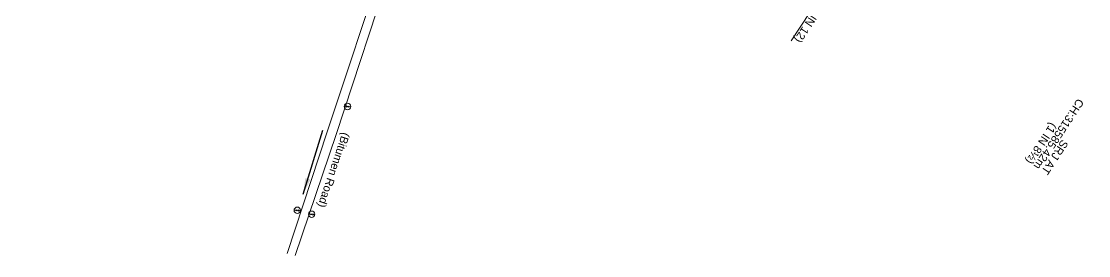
# Model space of a CAD drawing. Header units: metres. Extents: x 628572 to 650094, y 3375792 to 3391117.
# Drawn here: x 631822.4 to 632155.8, y 3388829.5 to 3388902.6 of the extents above; entities that cross this region are included whole.
import ezdxf

# ---------------------------------------------------------------- set-up
doc = ezdxf.new("R2010")
doc.units = ezdxf.units.M
doc.header["$MEASUREMENT"] = 0
for name, color, linetype, lineweight in [('Electric Pole', 251, 'Continuous', 0), ("SIRHIND STN SRJ's", 251, 'Continuous', 0), ('Subroad Edge', 34, 'Continuous', 0), ('Text', 251, 'Continuous', 0)]:
    doc.layers.add(name, color=color, linetype=linetype, lineweight=lineweight)
doc.styles.get("Standard").update_dxf_attribs({"font": 'arial.ttf'})
doc.styles.add('Style-Arial', font='arial.ttf')
doc.styles.add('Text', font='arial.ttf', dxfattribs={"height": 2})
doc.dimstyles.new('ISO-25', dxfattribs={"dimtxt": 2.5, "dimasz": 2.5, "dimexe": 1.25, "dimexo": 0.625, "dimtad": 1, "dimtxsty": 'Standard', "dimcen": 2.5, "dimadec": 0, "dimazin": 0, "dimtfac": 1, "dimtmove": 0, "dimatfit": 3, "dimfxl": 1, "dimarcsym": 0})

# ---------------------------------------------------------------- blocks, each defined once
blk = doc.blocks.new('EP')
blk.add_hatch(color=8).paths.add_polyline_path([(0.31, -0.24), (0.31, 0), (-0.31, -0.19), (-0.31, 0.07), (-0.93, -0.01), (-0.21, 0.16), (-0.21, -0.05), (0.43, 0.15), (0.41, -0.1), (0.94, -0.01)])
at = {"color": 8}
for p, q in [((-0.93, -0.01), (-0.21, 0.16)), ((-0.31, 0.07), (-0.93, -0.01)), ((-0.31, -0.19), (-0.31, 0.07)), ((0.31, 0), (-0.31, -0.19)), ((-0.21, 0.16), (-0.21, -0.05)), ((-0.21, -0.05), (0.43, 0.15)), ((0.31, -0.24), (0.31, 0)), ((0.43, 0.15), (0.41, -0.1)), ((0.94, -0.01), (0.31, -0.24)), ((0.41, -0.1), (0.94, -0.01))]:
    blk.add_line(p, q, dxfattribs=at)
blk.add_circle((0, 0), 1, dxfattribs=at)

msp = doc.modelspace()

# ---------------------------------------------------------------- linework, layer by layer
at = {"layer": "SIRHIND STN SRJ's", "lineweight": 13, "flags": 128}
msp.add_lwpolyline([(632097.6107, 3388949.324), (632086.8112, 3388932.9414), (632062.8314, 3388896.5645)], dxfattribs=at)
at = {"layer": 'Subroad Edge', "flags": 128}
for points in [[(631905.433, 3388830.109), (631917.872, 3388868.172), (631935.947, 3388922.386), (631949.383, 3388964.42), (631963.79, 3389005.133), (631973.836, 3389032.801), (631975.136, 3389037.845), (631944.815, 3389059.609), (631903.578, 3389085.867), (631866.869, 3389105.642), (631822.401, 3389131.356)], [(632200.8057, 3388886.849), (632145.475, 3388922.517), (632108.83, 3388944.404), (632095.657, 3388952.283), (632092.644, 3388953.716), (632061.415, 3388972.367), (632058.893, 3388973.849), (632041.177, 3388985.143), (631996.815, 3389017.129), (631976.823, 3389030.651), (631966.131, 3389004.391), (631952.526, 3388963.507), (631938.559, 3388921.534), (631920.686, 3388867.332), (631907.936, 3388829.491)]]:
    msp.add_lwpolyline(points, dxfattribs=at)

# ---------------------------------------------------------------- block references
at = {"layer": 'Electric Pole'}
for p in [(631924.274, 3388876.057), (631908.588, 3388843.656), (631913.085, 3388842.415)]:
    msp.add_blockref('EP', p, dxfattribs=at)

# ---------------------------------------------------------------- texts
at = {"layer": "SIRHIND STN SRJ's", "lineweight": 13, "char_height": 2.5, "width": 55.528218, "attachment_point": 6, "rotation": 236.762981, "style": 'Style-Arial'}
for s, insert, line_spacing_factor in [('\\A1;SRJ AT {\\A0;CH:315675.00m (1 IN 12) }', (632064.4264, 3388896.5157), 0.648), ('\\A1;SRJ AT \\P{\\A0;CH:315585.42m\\P(1 IN 8½) }', (632139.1568, 3388856.9964), 0.7)]:
    msp.add_mtext(s, dxfattribs=dict(at, insert=insert, line_spacing_factor=line_spacing_factor))
at = {"layer": 'Subroad Edge', "style": 'Text'}
msp.add_text('(Bitumen Road)', height=2.5, rotation=251.37947, dxfattribs=at).set_placement((631922.7175, 3388868.1733))

# ---------------------------------------------------------------- leaders
at = {"layer": 'Text'}
msp.add_leader([(631910.422, 3388848.6814), (631916.542, 3388868.6577)], dimstyle='ISO-25', override={"dimasz": 5, "dimtad": 0}, dxfattribs=at)

doc.saveas('drawing.dxf')
